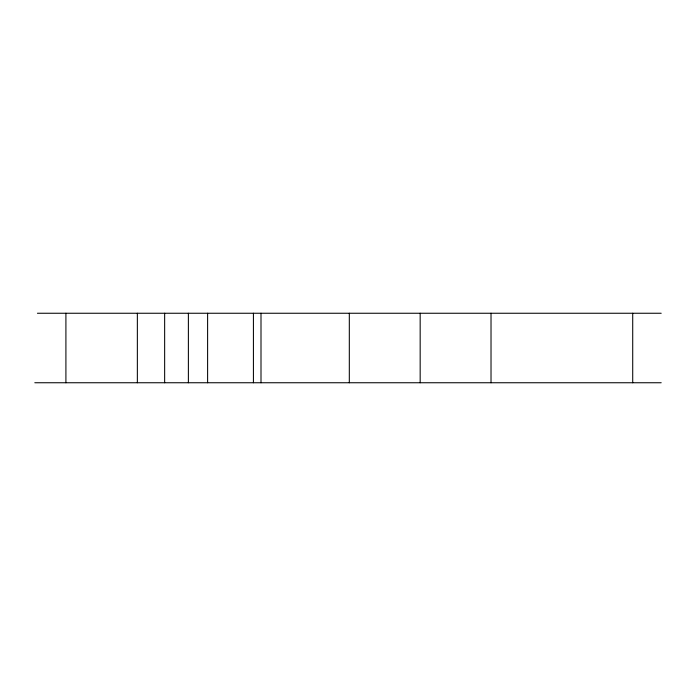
<?xml version="1.0" encoding="UTF-8"?>
<svg xmlns="http://www.w3.org/2000/svg" width="696" height="696" viewBox="0 0 696 696"><rect width="100%" height="100%" fill="white"/><g stroke="black" fill="none" stroke-linecap="round" stroke-linejoin="round"><path stroke-width="1.04" d="M37.427 313.252L661.2 313.252M34.8 382.748L661.2 382.748M632.716 313.252L632.716 382.748M491.019 313.252L491.019 382.748M420.166 313.252L420.166 382.748M349.314 313.252L349.314 382.748M261 313.252L261 382.748M253.422 313.252L253.422 382.748M207.608 313.252L207.608 382.748M188.381 313.252L188.381 382.748M164.648 313.252L164.648 382.748M137.356 313.252L137.356 382.748M65.911 313.252L65.911 382.748"/></g></svg>
